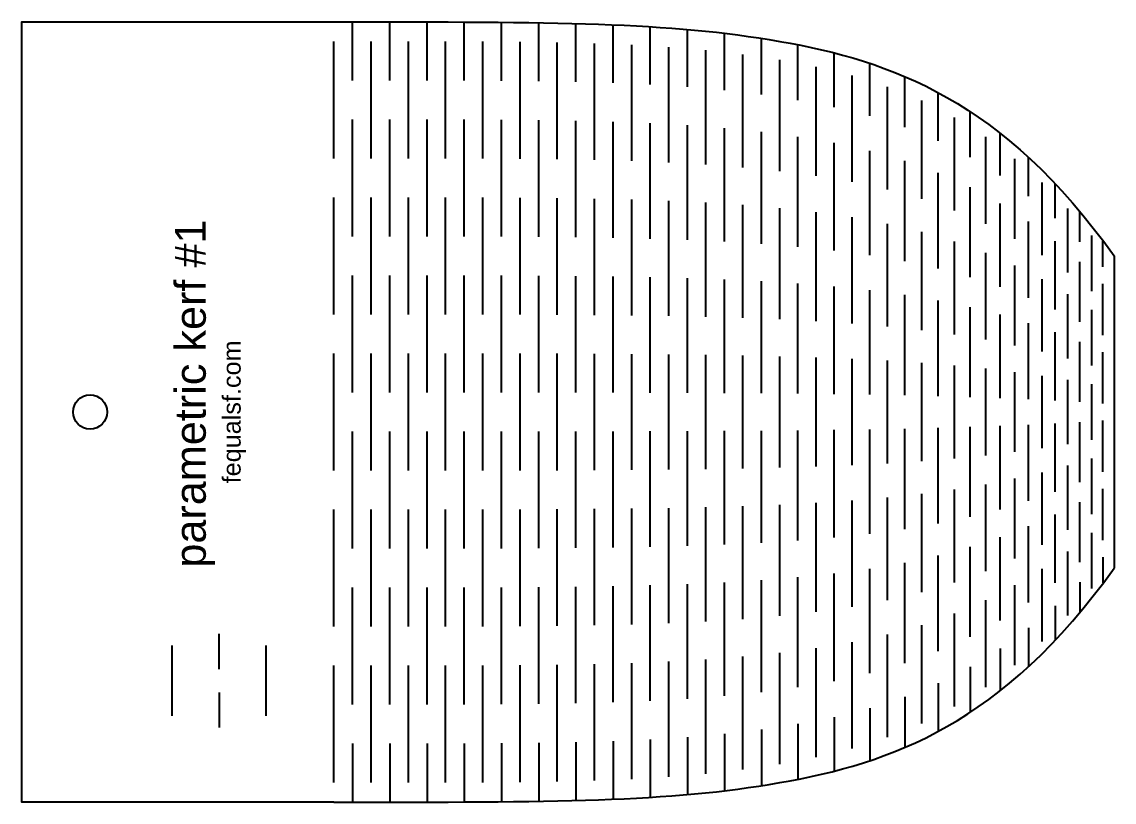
# Model space of a CAD drawing. Header units: millimetres. Extents: x 1 to 583, y -486 to -2.
# Drawn here: x 525.5 to 583.3, y -391.1 to -349.8 of the extents above; entities that cross this region are included whole.
import ezdxf

# ---------------------------------------------------------------- set-up
doc = ezdxf.new("R2010")
doc.units = ezdxf.units.MM
doc.header["$MEASUREMENT"] = 0
doc.layers.add('DEFAULT', color=7, linetype='Continuous')

msp = doc.modelspace()

# ---------------------------------------------------------------- linework, layer by layer
at = {"layer": 'DEFAULT'}
for points in [[(542.024, -391.085), (525.497, -391.085), (525.497, -349.767), (542.024, -349.767)], [(543.01, -352.866), (543.01, -349.767)], [(544.982, -352.867), (544.982, -349.768)], [(546.953, -352.869), (546.953, -349.771)], [(548.925, -352.876), (548.925, -349.779)], [(550.896, -352.888), (550.896, -349.793)], [(552.868, -352.91), (552.868, -349.819)], [(554.839, -352.947), (554.839, -349.862)], [(556.809, -353.004), (556.809, -349.93)], [(558.778, -353.09), (558.778, -350.031)], [(560.744, -353.214), (560.744, -350.177)], [(562.705, -353.386), (562.705, -350.379)], [(542.024, -356.998), (542.024, -350.8)], [(543.996, -356.998), (543.996, -350.8)], [(545.967, -356.999), (545.967, -350.802)], [(547.939, -357.002), (547.939, -350.806)], [(549.911, -357.009), (549.911, -350.816)], [(551.882, -357.021), (551.882, -350.834)], [(553.853, -357.042), (553.853, -350.865)], [(555.824, -357.077), (555.824, -350.916)], [(557.794, -357.13), (557.794, -350.993)], [(559.762, -357.208), (559.762, -351.108)], [(564.658, -353.614), (564.658, -350.648)], [(566.599, -353.906), (566.599, -350.991)], [(561.726, -357.32), (561.726, -351.271)], [(563.684, -357.471), (563.684, -351.493)], [(568.52, -354.276), (568.52, -351.426)], [(565.632, -357.669), (565.632, -351.781)], [(567.566, -357.917), (567.566, -352.144)], [(570.41, -354.749), (570.41, -351.983)], [(569.475, -358.235), (569.475, -352.609)], [(572.251, -355.345), (572.251, -352.683)], [(571.345, -358.641), (571.345, -353.201)], [(573.156, -359.146), (573.156, -353.939)], [(574.024, -356.072), (574.024, -353.538)], [(575.715, -356.929), (575.715, -354.547)], [(543.01, -361.13), (543.01, -354.932)], [(544.982, -361.13), (544.982, -354.933)], [(546.953, -361.131), (546.953, -354.935)], [(548.925, -361.135), (548.925, -354.94)], [(550.896, -361.141), (550.896, -354.951)], [(552.868, -361.153), (552.868, -354.971)], [(554.839, -361.172), (554.839, -355.003)], [(556.809, -361.203), (556.809, -355.054)], [(558.778, -361.248), (558.778, -355.13)], [(574.892, -359.753), (574.892, -354.826)], [(560.744, -361.314), (560.744, -355.239)], [(562.705, -361.405), (562.705, -355.391)], [(564.658, -361.526), (564.658, -355.592)], [(577.313, -357.908), (577.313, -355.699)], [(566.599, -361.68), (566.599, -355.85)], [(568.52, -361.876), (568.52, -356.176)], [(576.538, -360.457), (576.538, -355.856)], [(570.41, -362.127), (570.41, -356.594)], [(572.251, -362.442), (572.251, -357.119)], [(578.087, -361.249), (578.087, -357.014)], [(578.812, -358.993), (578.812, -356.976)], [(574.024, -362.827), (574.024, -357.76)], [(575.715, -363.281), (575.715, -358.517)], [(579.537, -362.117), (579.537, -358.282)], [(580.215, -360.169), (580.215, -358.359)], [(542.024, -365.261), (542.024, -359.064)], [(543.996, -365.261), (543.996, -359.064)], [(545.967, -365.262), (545.967, -359.065)], [(547.939, -365.263), (547.939, -359.067)], [(549.911, -365.265), (549.911, -359.073)], [(551.882, -365.27), (551.882, -359.083)], [(553.853, -365.278), (553.853, -359.101)], [(555.824, -365.292), (555.824, -359.131)], [(557.794, -365.312), (557.794, -359.175)], [(559.762, -365.342), (559.762, -359.242)], [(561.726, -365.385), (561.726, -359.336)], [(563.684, -365.444), (563.684, -359.465)], [(565.632, -365.519), (565.632, -359.632)], [(577.313, -363.799), (577.313, -359.38)], [(580.892, -363.048), (580.892, -359.643)], [(567.566, -365.615), (567.566, -359.842)], [(569.475, -365.737), (569.475, -360.111)], [(578.812, -364.373), (578.812, -360.338)], [(581.525, -361.42), (581.525, -359.831)], [(571.345, -365.893), (571.345, -360.454)], [(573.156, -366.087), (573.156, -360.881)], [(574.892, -366.321), (574.892, -361.395)], [(580.215, -364.996), (580.215, -361.376)], [(582.158, -364.03), (582.158, -361.078)], [(582.75, -362.732), (582.75, -361.374)], [(576.538, -366.592), (576.538, -361.991)], [(578.087, -366.897), (578.087, -362.661)], [(581.525, -365.658), (581.525, -362.479)], [(583.342, -362.162), (583.342, -378.69)], [(543.01, -369.393), (543.01, -363.195)], [(544.982, -369.393), (544.982, -363.196)], [(546.953, -369.393), (546.953, -363.197)], [(548.925, -369.394), (548.925, -363.199)], [(550.896, -369.394), (550.896, -363.205)], [(552.868, -369.396), (552.868, -363.214)], [(554.839, -369.398), (554.839, -363.229)], [(556.809, -369.401), (556.809, -363.252)], [(558.778, -369.406), (558.778, -363.288)], [(560.744, -369.414), (560.744, -363.339)], [(562.705, -369.424), (562.705, -363.41)], [(564.658, -369.437), (564.658, -363.504)], [(566.599, -369.454), (566.599, -363.624)], [(568.52, -369.476), (568.52, -363.776)], [(579.537, -367.23), (579.537, -363.395)], [(582.75, -366.353), (582.75, -363.637)], [(570.41, -369.504), (570.41, -363.971)], [(572.251, -369.539), (572.251, -364.216)], [(580.892, -367.588), (580.892, -364.183)], [(574.024, -369.582), (574.024, -364.515)], [(575.715, -369.632), (575.715, -364.868)], [(577.313, -369.69), (577.313, -365.271)], [(582.158, -367.966), (582.158, -365.014)], [(578.812, -369.753), (578.812, -365.718)], [(580.215, -369.823), (580.215, -366.203)], [(581.525, -369.896), (581.525, -366.718)], [(582.75, -369.973), (582.75, -367.258)], [(542.024, -373.525), (542.024, -367.327)], [(543.996, -373.525), (543.996, -367.327)], [(545.967, -373.525), (545.967, -367.327)], [(547.939, -373.524), (547.939, -367.328)], [(549.911, -373.522), (549.911, -367.33)], [(551.882, -373.519), (551.882, -367.333)], [(553.853, -373.515), (553.853, -367.337)], [(555.824, -373.507), (555.824, -367.345)], [(557.794, -373.494), (557.794, -367.358)], [(559.762, -373.476), (559.762, -367.376)], [(561.726, -373.451), (561.726, -367.401)], [(563.684, -373.415), (563.684, -367.437)], [(565.632, -373.37), (565.632, -367.482)], [(567.566, -373.313), (567.566, -367.539)], [(569.475, -373.239), (569.475, -367.613)], [(571.345, -373.146), (571.345, -367.706)], [(573.156, -373.029), (573.156, -367.823)], [(574.892, -372.889), (574.892, -367.963)], [(576.538, -372.727), (576.538, -368.125)], [(578.087, -372.544), (578.087, -368.308)], [(579.537, -372.343), (579.537, -368.509)], [(580.892, -372.129), (580.892, -368.723)], [(582.158, -371.902), (582.158, -368.95)], [(570.41, -376.881), (570.41, -371.348)], [(572.251, -376.636), (572.251, -371.313)], [(574.024, -376.337), (574.024, -371.27)], [(575.715, -375.984), (575.715, -371.22)], [(577.313, -375.581), (577.313, -371.162)], [(578.812, -375.134), (578.812, -371.099)], [(580.215, -374.649), (580.215, -371.029)], [(581.525, -374.134), (581.525, -370.956)], [(582.75, -373.594), (582.75, -370.879)], [(543.01, -377.657), (543.01, -371.459)], [(544.982, -377.656), (544.982, -371.459)], [(546.953, -377.655), (546.953, -371.459)], [(548.925, -377.653), (548.925, -371.458)], [(550.896, -377.647), (550.896, -371.458)], [(552.868, -377.638), (552.868, -371.456)], [(554.839, -377.623), (554.839, -371.454)], [(556.809, -377.6), (556.809, -371.451)], [(558.778, -377.564), (558.778, -371.446)], [(560.744, -377.513), (560.744, -371.439)], [(562.705, -377.442), (562.705, -371.428)], [(564.658, -377.348), (564.658, -371.415)], [(566.599, -377.228), (566.599, -371.398)], [(568.52, -377.076), (568.52, -371.376)], [(582.158, -375.838), (582.158, -372.886)], [(579.537, -377.457), (579.537, -373.622)], [(580.892, -376.669), (580.892, -373.264)], [(578.087, -378.191), (578.087, -373.956)], [(573.156, -379.971), (573.156, -374.765)], [(574.892, -379.458), (574.892, -374.531)], [(576.538, -378.861), (576.538, -374.26)], [(582.75, -377.215), (582.75, -374.499)], [(563.684, -381.388), (563.684, -375.408)], [(565.632, -381.22), (565.632, -375.333)], [(567.566, -381.01), (567.566, -375.237)], [(569.475, -380.741), (569.475, -375.115)], [(571.345, -380.398), (571.345, -374.959)], [(581.525, -378.373), (581.525, -375.194)], [(542.024, -381.788), (542.024, -375.591)], [(543.996, -381.788), (543.996, -375.591)], [(545.967, -381.787), (545.967, -375.59)], [(547.939, -381.785), (547.939, -375.589)], [(549.911, -381.779), (549.911, -375.587)], [(551.882, -381.769), (551.882, -375.582)], [(553.853, -381.751), (553.853, -375.574)], [(555.824, -381.721), (555.824, -375.56)], [(557.794, -381.677), (557.794, -375.54)], [(559.762, -381.61), (559.762, -375.51)], [(561.726, -381.516), (561.726, -375.467)], [(580.215, -379.476), (580.215, -375.856)], [(578.812, -380.514), (578.812, -376.479)], [(577.313, -381.472), (577.313, -377.053)], [(582.158, -379.774), (582.158, -376.822)], [(575.715, -382.335), (575.715, -377.571)], [(574.024, -383.092), (574.024, -378.025)], [(580.892, -381.209), (580.892, -377.804)], [(582.75, -378.12), (582.75, -379.478)], [(570.41, -384.258), (570.41, -378.725)], [(572.251, -383.733), (572.251, -378.41)], [(579.537, -382.57), (579.537, -378.735)], [(562.705, -385.461), (562.705, -379.447)], [(564.658, -385.26), (564.658, -379.326)], [(566.599, -385.003), (566.599, -379.172)], [(568.52, -384.676), (568.52, -378.976)], [(581.525, -379.432), (581.525, -381.021)], [(543.01, -385.92), (543.01, -379.722)], [(544.982, -385.919), (544.982, -379.722)], [(546.953, -385.917), (546.953, -379.721)], [(548.925, -385.912), (548.925, -379.717)], [(550.896, -385.901), (550.896, -379.711)], [(552.868, -385.881), (552.868, -379.699)], [(554.839, -385.849), (554.839, -379.68)], [(556.809, -385.798), (556.809, -379.649)], [(558.778, -385.722), (558.778, -379.604)], [(560.744, -385.613), (560.744, -379.538)], [(578.087, -383.838), (578.087, -379.603)], [(576.538, -384.996), (576.538, -380.395)], [(574.892, -386.026), (574.892, -381.099)], [(580.215, -380.683), (580.215, -382.493)], [(573.156, -386.913), (573.156, -381.706)], [(535.948, -384.036), (535.948, -382.174)], [(571.345, -387.651), (571.345, -382.211)], [(578.812, -381.859), (578.812, -383.876)], [(533.466, -386.518), (533.466, -382.795)], [(538.43, -386.518), (538.43, -382.795)], [(569.475, -388.244), (569.475, -382.617)], [(563.684, -389.359), (563.684, -383.381)], [(565.632, -389.071), (565.632, -383.183)], [(567.566, -388.708), (567.566, -382.935)], [(577.313, -382.944), (577.313, -385.153)], [(542.024, -390.052), (542.024, -383.854)], [(543.996, -390.052), (543.996, -383.854)], [(545.967, -390.05), (545.967, -383.853)], [(547.939, -390.046), (547.939, -383.85)], [(549.911, -390.036), (549.911, -383.843)], [(551.882, -390.018), (551.882, -383.831)], [(553.853, -389.987), (553.853, -383.81)], [(555.824, -389.936), (555.824, -383.775)], [(557.794, -389.859), (557.794, -383.722)], [(559.762, -389.744), (559.762, -383.644)], [(561.726, -389.581), (561.726, -383.532)], [(575.715, -383.923), (575.715, -386.305)], [(574.024, -384.78), (574.024, -387.314)], [(535.948, -385.277), (535.948, -387.138)], [(572.251, -385.507), (572.251, -388.169)], [(570.41, -386.103), (570.41, -388.869)], [(566.599, -386.946), (566.599, -389.861)], [(568.52, -386.576), (568.52, -389.426)], [(562.705, -387.466), (562.705, -390.473)], [(564.658, -387.237), (564.658, -390.204)], [(543.01, -387.986), (543.01, -391.085)], [(544.982, -387.985), (544.982, -391.084)], [(546.953, -387.983), (546.953, -391.081)], [(548.925, -387.976), (548.925, -391.073)], [(550.896, -387.964), (550.896, -391.059)], [(552.868, -387.942), (552.868, -391.033)], [(554.839, -387.905), (554.839, -390.99)], [(556.809, -387.848), (556.809, -390.922)], [(558.778, -387.762), (558.778, -390.821)], [(560.744, -387.638), (560.744, -390.675)]]:
    msp.add_lwpolyline(points, dxfattribs=at)
for points, knots in [([(542.024, -349.767), (553.829, -349.767), (559.732, -349.767), (565.634, -350.8), (571.537, -351.833), (577.439, -353.899), (583.342, -362.162)], [0, 0, 0, 0, 1, 1, 1, 2, 2, 2, 2]), ([(529.11, -369.523), (528.611, -369.523), (528.207, -369.927), (528.207, -370.426), (528.207, -370.925), (528.611, -371.329), (529.11, -371.329), (529.608, -371.329), (530.013, -370.925), (530.013, -370.426), (530.013, -369.927), (529.608, -369.523), (529.11, -369.523)], [0, 0, 0, 0, 1, 1, 1, 2, 2, 2, 3, 3, 3, 4, 4, 4, 4]), ([(542.024, -391.085), (553.829, -391.085), (559.732, -391.085), (565.634, -390.052), (571.537, -389.019), (577.439, -386.953), (583.342, -378.69)], [0, 0, 0, 0, 1, 1, 1, 2, 2, 2, 2])]:
    msp.add_open_spline(points, degree=3, knots=knots, dxfattribs=at)

# ---------------------------------------------------------------- texts
at = {"layer": 'DEFAULT', "color": 7, "attachment_point": 7, "rotation": 90}
for s, insert, char_height in [('\\fHelvetica 25 Ultra Light|b0|i0|c0|p34;\\W1;parametric kerf #1', (535.731, -378.668), 1.63767), ('\\fHelvetica 25 Ultra Light|b0|i0|c0|p34;\\W1;fequalsf.com', (537.372, -374.203), 0.95531)]:
    msp.add_mtext(s, dxfattribs=dict(at, insert=insert, char_height=char_height))

doc.saveas('drawing.dxf')
